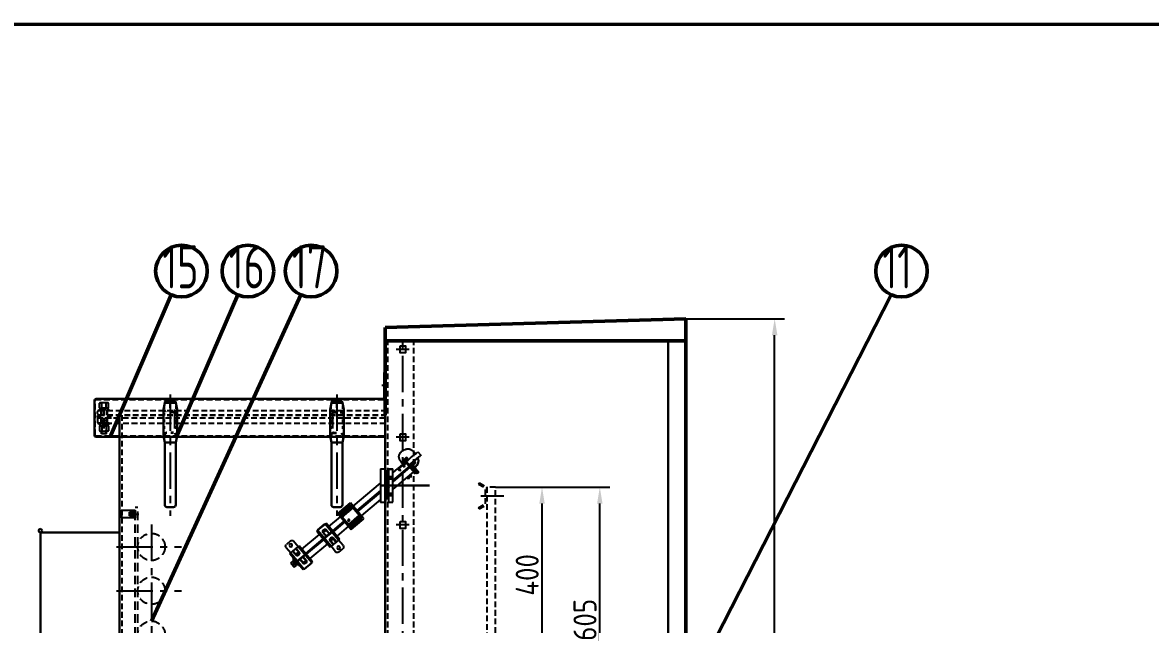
# Model space of a CAD drawing. Header units: millimetres. Extents: x 104637 to 116395, y -154925 to -148478.
# Drawn here: x 109788 to 112359, y -150063 to -148691 of the extents above; entities that cross this region are included whole.
import ezdxf

# ---------------------------------------------------------------- set-up
doc = ezdxf.new("R2010")
doc.units = ezdxf.units.MM
doc.header["$LTSCALE"] = 13
for name, pattern in [('ACAD_ISO03W100', [1.18, 0.47, -0.71]), ('CENTER', [50.8, 31.75, -6.35, 6.35, -6.35]), ('CENTERX2', [101.6, 63.5, -12.7, 12.7, -12.7]), ('DASHED', [0.75, 0.5, -0.25])]:
    doc.linetypes.add(name, pattern=pattern)
doc.layers.get('0').update_dxf_attribs({"color": 1, "linetype": 'CENTER'})
for name, color, linetype in [('05', 4, 'Continuous'), ('1', 4, 'Continuous'), ('4虚线层', 6, 'DASHED'), ('粗实线', 4, 'Continuous')]:
    doc.layers.add(name, color=color, linetype=linetype)
doc.layers.add('标注、文本', color=3, linetype='Continuous', lineweight=25)
doc.styles.add('pdm', font='gbenor.shx', dxfattribs={"width": 0.8, "bigfont": 'gbhzfs.shx'})
doc.styles.get("Standard").update_dxf_attribs({"font": 'gbenor.shx', "bigfont": 'gbcbig.shx'})
doc.dimstyles.new('郁文书', dxfattribs={"dimscale": 15, "dimtxt": 3.5, "dimasz": 2.5, "dimexe": 1.5, "dimexo": 0, "dimgap": 0.5, "dimtad": 1, "dimtoh": 1, "dimtxsty": 'Standard', "dimcen": 2.5, "dimclrd": 3, "dimclre": 3, "dimclrt": 2, "dimadec": 0, "dimazin": 0, "dimtfac": 1, "dimtmove": 0, "dimatfit": 2, "dimfxl": 1, "dimarcsym": 0})

# ---------------------------------------------------------------- blocks, each defined once
blk = doc.blocks.new('A$C4cc2a5a2')
at = {"color": 7, "linetype": 'Continuous', "lineweight": 25}
for p, q in [((0, 352.9), (0, 365.2)), ((5, 370.2), (21.5, 370.2)), ((20.7, 364), (20.7, 363)), ((21.5, 364), (20.7, 364)), ((20.7, 363), (33.5, 363)), ((21.3, 373), (21.3, 371)), ((68.9, 373), (21.3, 373)), ((68.9, 371), (21.3, 371)), ((21.5, 370.2), (21.5, 364)), ((21.5, 370.2), (69.5, 370.2)), ((21.5, 364), (32.8, 364)), ((21.5, 363), (21.5, 355.1)), ((21.7, 364), (21.7, 363)), ((22.5, 373), (22.5, 371)), ((30.9, 371), (30.9, 370.2)), ((30.9, 364), (30.9, 363)), ((32.8, 360.5), (32.1, 360.5)), ((36.1, 375), (35.4, 374.3)), ((35.6, 361.6), (35.8, 361.6)), ((35.8, 361.5), (35.6, 361.5)), ((54.1, 375), (36.1, 375)), ((38.9, 377.4), (38.9, 385.3)), ((38.9, 385.3), (51.4, 385.3)), ((38.9, 377.4), (38.9, 375)), ((51.4, 377.4), (38.9, 377.4)), ((42.3, 371), (42.3, 373)), ((43.7, 371), (43.7, 370.2)), ((44.4, 347.9), (44.4, 370.2)), ((45.9, 347.9), (45.9, 370.2)), ((57.5, 364), (45.9, 364)), ((57.5, 363), (45.9, 363)), ((46.5, 370.2), (46.5, 371)), ((46.5, 363), (46.5, 364)), ((48, 373), (48, 371)), ((51.3, 375), (51.3, 377.4)), ((51.4, 385.3), (51.4, 377.4)), ((52.8, 374.2), (52.7, 374.3)), ((54.9, 374.3), (54.1, 375)), ((58.2, 360.5), (57.5, 360.5)), ((59.4, 370.2), (59.4, 371)), ((59.4, 361.9), (59.4, 362.3)), ((67.8, 371), (67.8, 373)), ((68.9, 371), (68.9, 373)), ((69.2, 370.2), (69.2, 347.9)), ((69.5, 347.9), (69.5, 370.2)), ((21.5, 347.9), (5, 347.9)), ((33.5, 355.1), (20.7, 355.1)), ((20.7, 355.1), (20.7, 354.1)), ((20.7, 354.1), (21.5, 354.1)), ((21.3, 347), (21.3, 345)), ((68.9, 347), (21.3, 347)), ((68.9, 345), (21.3, 345)), ((21.5, 354.1), (21.5, 347.9)), ((32.8, 354.1), (21.5, 354.1)), ((69.5, 347.9), (21.5, 347.9)), ((21.7, 355.1), (21.7, 354.1)), ((22.5, 347), (22.5, 345)), ((30.9, 355.1), (30.9, 354.1)), ((30.9, 347.9), (30.9, 347)), ((30.9, 345), (30.9, 293)), ((32.1, 357.5), (32.8, 357.5)), ((35.6, 356.5), (35.8, 356.5)), ((35.8, 356.4), (35.6, 356.4)), ((42.3, 347), (42.3, 345)), ((43.7, 347.9), (43.7, 347)), ((43.7, 293), (43.7, 345)), ((45.9, 355.1), (57.5, 355.1)), ((45.9, 354.1), (57.5, 354.1)), ((46.5, 354.1), (46.5, 355.1)), ((46.5, 347), (46.5, 347.9)), ((46.5, 293), (46.5, 345)), ((48, 345), (48, 347)), ((57.5, 357.5), (58.2, 357.5)), ((59.4, 355.7), (59.4, 356.1)), ((59.4, 347), (59.4, 347.9)), ((59.4, 293), (59.4, 345)), ((67.8, 347), (67.8, 345)), ((68.9, 345), (68.9, 347)), ((20.8, 290.2), (20.8, 267.9)), ((68.8, 290.2), (20.8, 290.2)), ((21.1, 267.9), (21.1, 290.2)), ((21.3, 293), (21.3, 291)), ((21.3, 293), (68.9, 293)), ((68.9, 291), (21.3, 291)), ((22.5, 293), (22.5, 291)), ((30.9, 291), (30.9, 290.2)), ((44.4, 284), (32.8, 284)), ((32.8, 283), (44.4, 283)), ((42.3, 293), (42.3, 291)), ((43.7, 291), (43.7, 290.2)), ((43.7, 284), (43.7, 283)), ((44.4, 290.2), (44.4, 267.9)), ((45.9, 290.2), (45.9, 267.9)), ((46.5, 290.2), (46.5, 291)), ((48, 293), (48, 291)), ((69.6, 283), (56.8, 283)), ((57.5, 284), (68.8, 284)), ((59.4, 290.2), (59.4, 291)), ((59.4, 283), (59.4, 284)), ((67.8, 293), (67.8, 291)), ((68.6, 283), (68.6, 284)), ((68.8, 284), (68.8, 290.2)), ((85.3, 290.2), (68.8, 290.2)), ((69.6, 284), (68.8, 284)), ((68.8, 275.1), (68.8, 283)), ((68.9, 291), (68.9, 293)), ((69.6, 283), (69.6, 284)), ((90.3, 285.2), (90.3, 272.9)), ((68.8, 267.9), (20.8, 267.9)), ((21.3, 267), (21.3, 265)), ((21.3, 267), (68.9, 267)), ((68.9, 265), (21.3, 265)), ((22.5, 267), (22.5, 265)), ((30.9, 282.3), (30.9, 281.9)), ((30.9, 276.1), (30.9, 275.7)), ((30.9, 267.9), (30.9, 267)), ((30.9, 265), (30.9, 230.2)), ((32.8, 280.5), (32.1, 280.5)), ((32.1, 277.5), (32.8, 277.5)), ((44.4, 275.1), (32.8, 275.1)), ((32.8, 274.1), (44.4, 274.1)), ((42.3, 267), (42.3, 265)), ((43.7, 275.1), (43.7, 274.1)), ((43.7, 267.9), (43.7, 267)), ((43.7, 230.2), (43.7, 265)), ((46.5, 267), (46.5, 267.9)), ((46.5, 230.2), (46.5, 265)), ((48, 267), (48, 265)), ((54.5, 281.6), (54.7, 281.6)), ((54.7, 281.5), (54.5, 281.5)), ((54.5, 276.5), (54.7, 276.5)), ((54.7, 276.4), (54.5, 276.4)), ((56.8, 275.1), (69.6, 275.1)), ((58.2, 280.5), (57.5, 280.5)), ((57.5, 277.5), (58.2, 277.5)), ((68.8, 274.1), (57.5, 274.1)), ((59.4, 274.1), (59.4, 275.1)), ((59.4, 267), (59.4, 267.9)), ((59.4, 230.2), (59.4, 265)), ((67.8, 267), (67.8, 265)), ((68.6, 274.1), (68.6, 275.1)), ((68.8, 267.9), (68.8, 274.1)), ((68.8, 274.1), (69.6, 274.1)), ((85.3, 267.9), (68.8, 267.9)), ((68.9, 265), (68.9, 267)), ((69.6, 274.1), (69.6, 275.1)), ((21.5, 230.2), (21.5, 192.8)), ((21.5, 230.2), (68.7, 230.2)), ((23.9, 227.7), (21.5, 227.7)), ((23.9, 195.3), (23.9, 227.7)), ((26.1, 227.7), (26.1, 195.3)), ((64.1, 227.7), (26.1, 227.7)), ((27.5, 195.3), (27.5, 227.7)), ((31, 195.3), (31, 227.7)), ((34.1, 227.7), (34.1, 195.3)), ((56.1, 195.3), (56.1, 227.7)), ((59.2, 195.3), (59.2, 227.7)), ((62.7, 195.3), (62.7, 227.7)), ((64.1, 195.3), (64.1, 227.7)), ((68.7, 227.7), (66.3, 227.7)), ((66.3, 227.7), (66.3, 195.3)), ((68.7, 230.2), (68.7, 192.8)), ((21.5, 195.3), (23.9, 195.3)), ((68.7, 192.8), (21.5, 192.8)), ((26.1, 195.3), (64.1, 195.3)), ((30.9, 192.8), (30.9, 111.5)), ((43.7, 122.3), (43.7, 192.8)), ((46.5, 124.6), (46.5, 192.8)), ((59.4, 135.4), (59.4, 192.8)), ((66.3, 195.3), (68.7, 195.3)), ((5.7, 90.3), (64.6, 139.8)), ((12.7, 81.9), (71.7, 131.4)), ((63.2, 123.3), (69.5, 128.6)), ((71.7, 131.4), (64.6, 139.8)), ((15.9, 83.6), (63.2, 123.3)), ((60.6, 111.2), (35.6, 90.2)), ((39.1, 103), (39.4, 102.6)), ((66.4, 104.3), (41.4, 83.3)), ((46.8, 108.6), (46.6, 108.8)), ((48.6, 106.3), (48.4, 106.6)), ((50.5, 104.1), (50.3, 104.4)), ((62.6, 112.8), (60.6, 111.2)), ((60.6, 111.2), (66.4, 104.3)), ((64.6, 114.5), (62.6, 112.8)), ((62.6, 112.8), (68.4, 105.9)), ((76.7, 124.6), (64.6, 114.5)), ((64.6, 114.5), (70.4, 107.6)), ((65.7, 125.3), (65.7, 125.3)), ((65.8, 123.7), (65.7, 125.3)), ((67.4, 123.3), (65.8, 123.7)), ((68.4, 105.9), (66.4, 104.3)), ((67.6, 123.1), (67.4, 123.3)), ((67.6, 121.4), (67.6, 123.1)), ((69.2, 121.1), (67.6, 121.5)), ((70.4, 107.6), (68.4, 105.9)), ((69.4, 120.9), (69.2, 121.1)), ((70.1, 119.1), (69.5, 119.2)), ((82.4, 117.7), (70.4, 107.6)), ((76.7, 124.6), (82.4, 117.7)), ((5.7, 90.3), (12.7, 81.9)), ((31.6, 86.8), (18.6, 75.9)), ((20.4, 87.5), (20.5, 85.9)), ((20.5, 85.9), (20.7, 85.6)), ((20.7, 85.6), (22.3, 85.3)), ((22.3, 85.3), (22.3, 83.7)), ((22.3, 83.6), (22.5, 83.4)), ((22.6, 83.4), (24.1, 83)), ((24.1, 83.1), (24.2, 81.4)), ((24.2, 81.4), (24.4, 81.2)), ((41.4, 83.3), (24.4, 69)), ((24.4, 81.2), (24.8, 81.1)), ((33.4, 88.3), (31.6, 86.8)), ((31.6, 86.8), (37.4, 79.9)), ((35.6, 90.2), (33.4, 88.3)), ((33.4, 88.3), (39.2, 81.4)), ((35.6, 90.2), (41.4, 83.3)), ((39.4, 102.6), (39.6, 102.4)), ((41.3, 100.4), (41.5, 100.1)), ((43.1, 98.2), (43.4, 97.9)), ((43.7, 36.6), (43.7, 85.2)), ((46.5, 36.6), (46.5, 87.6)), ((59.4, 36.6), (59.4, 98.4)), ((18.6, 75.9), (18.5, 75.8)), ((18.5, 75.8), (24.3, 68.9)), ((18.6, 75.9), (24.4, 69)), ((24.4, 69), (24.3, 68.9)), ((30.8, 44.2), (30.8, 59.6)), ((30.8, 59.6), (37.8, 59.6)), ((30.9, 74.5), (30.9, 59.6)), ((32.8, 56.9), (32.8, 46.9)), ((37.8, 56.9), (32.8, 56.9)), ((37.8, 56.9), (37.8, 59.6)), ((65.4, 56.6), (59.4, 56.6)), ((61.3, 52.6), (59.4, 52.6)), ((22.8, 44.3), (30.8, 44.3)), ((34.5, 40.3), (23.6, 37)), ((23.6, 37), (23.6, 27.5)), ((23.6, 33.3), (31.1, 33.3)), ((31, 30.5), (23.6, 30.5)), ((23.6, 27.5), (31, 27.5)), ((23.9, 37), (30.9, 39.1)), ((23.9, 33.3), (23.9, 37)), ((23.9, 27.5), (23.9, 28.6)), ((24.6, 36.6), (24.6, 33.3)), ((24.6, 36.6), (65.6, 36.6)), ((31.1, 34), (24.7, 34)), ((24.7, 34), (24.7, 33.3)), ((30.8, 44.2), (37.8, 44.2)), ((30.9, 39.2), (30.9, 36.6)), ((30.9, 33.3), (30.9, 34)), ((41.3, 34.6), (31.1, 34.6)), ((32.8, 46.9), (37.8, 46.9)), ((34.5, 44.2), (34.5, 40.3)), ((34.5, 40.3), (34.5, 44.2)), ((34.5, 40.3), (34.5, 40.3)), ((37.8, 44.2), (37.8, 46.9)), ((44.4, 34), (41.4, 34)), ((41.4, 33.3), (67.8, 33.3)), ((67.8, 30.5), (41.5, 30.5)), ((41.5, 27.5), (54.2, 27.5)), ((41.6, 8.7), (41.6, 27.5)), ((43.7, 34), (43.7, 33.3)), ((44.4, 33.3), (44.4, 34)), ((45.9, 33.3), (45.9, 34)), ((65.6, 34), (45.9, 34)), ((46.5, 34), (46.5, 33.3)), ((52.4, 27.5), (52.4, 28.5)), ((54.2, 27.5), (54.3, 27.5)), ((59.4, 50.6), (61.3, 50.6)), ((63.1, 46.6), (59.4, 46.6)), ((59.4, 34), (59.4, 33.3)), ((65.4, 46.6), (63.1, 46.6)), ((65.6, 33.3), (65.6, 36.6)), ((65.6, 33.3), (65.6, 34)), ((67.8, 30.5), (67.8, 33.3)), ((26.2, 7.1), (31, 7.1)), ((31.1, 0), (41.3, 0)), ((41.5, 8.7), (41.6, 8.7)), ((45.1, 23.5), (45, 23.5)), ((45, 19.5), (45.1, 19.5)), ((52.4, 18.5), (52, 18.5)), ((52.4, 18.5), (52.4, 19.4))]:
    blk.add_line(p, q, dxfattribs=at)
at = {"color": 7, "linetype": 'Continuous', "lineweight": 25, "flags": 128}
for points in [[(32.3, 360.5), (31.9, 360.5), (31.5, 360.2), (31.2, 359.8), (31, 359.3), (31, 358.7), (31.2, 358.2), (31.5, 357.7), (31.9, 357.5), (32.3, 357.5), (32.7, 357.8), (33, 358.2), (33.1, 358.7), (33.1, 359.3), (32.9, 359.8), (32.6, 360.3), (32.3, 360.5)], [(32.8, 364), (33.7, 363.8), (34.5, 363.3), (35.2, 362.5), (35.8, 361.5), (36.2, 360.3), (36.3, 359), (36.2, 357.7), (35.8, 356.5), (35.2, 355.5), (34.5, 354.7), (33.7, 354.2), (32.8, 354.1)], [(32.8, 355.1), (33.6, 355.2), (34.3, 355.7), (34.9, 356.4), (35.3, 357.4), (35.5, 358.4), (35.5, 359.6), (35.3, 360.6), (34.9, 361.6), (34.3, 362.3), (33.6, 362.8), (32.8, 363)], [(32.8, 360.5), (33.2, 360.4), (33.5, 360.1), (33.8, 359.6), (33.8, 359), (33.8, 358.4), (33.5, 357.9), (33.2, 357.6), (32.8, 357.5)], [(33.5, 355.1), (34.3, 355.2), (35, 355.7), (35.6, 356.4), (36, 357.4), (36.2, 358.4), (36.2, 359.6), (36, 360.6), (35.6, 361.6), (35, 362.3), (34.3, 362.8), (33.5, 363)], [(57.5, 360.5), (57.1, 360.4), (56.8, 360.1), (56.5, 359.6), (56.5, 359), (56.5, 358.4), (56.8, 357.9), (57.1, 357.6), (57.5, 357.5)], [(56.8, 354.1), (57.7, 354.2), (58.6, 354.7), (59.3, 355.5), (59.8, 356.5), (60.2, 357.7), (60.3, 359), (60.2, 360.3), (59.8, 361.5), (59.3, 362.5), (58.6, 363.3), (57.7, 363.8), (56.8, 364)], [(59.3, 359), (59.2, 359.6), (59, 360.1), (58.6, 360.4), (58.2, 360.5), (57.8, 360.4), (57.5, 360.1), (57.3, 359.6), (57.2, 359), (57.3, 358.4), (57.5, 357.9), (57.8, 357.6), (58.2, 357.5), (58.6, 357.6), (59, 357.9), (59.2, 358.4), (59.3, 359)], [(57.5, 354.1), (58.4, 354.2), (59.3, 354.7), (60, 355.5), (60.6, 356.5), (60.9, 357.7), (61, 359), (60.9, 360.3), (60.6, 361.5), (60, 362.5), (59.3, 363.3), (58.4, 363.8), (57.5, 364)], [(57.5, 355.1), (58.3, 355.2), (59, 355.7), (59.6, 356.4), (60.1, 357.4), (60.3, 358.4), (60.3, 359.6), (60.1, 360.6), (59.6, 361.6), (59, 362.3), (58.3, 362.8), (57.5, 363)], [(32.8, 284), (31.9, 283.8), (31, 283.3), (30.3, 282.5), (29.7, 281.5), (29.4, 280.3), (29.3, 279), (29.4, 277.7), (29.7, 276.5), (30.3, 275.5), (31, 274.7), (31.9, 274.2), (32.8, 274.1)], [(33.5, 284), (32.6, 283.8), (31.7, 283.3), (31, 282.5), (30.5, 281.5), (30.1, 280.3), (30, 279), (30.1, 277.7), (30.5, 276.5), (31, 275.5), (31.7, 274.7), (32.6, 274.2), (33.5, 274.1)], [(32.8, 275.1), (32, 275.2), (31.3, 275.7), (30.7, 276.4), (30.2, 277.4), (30, 278.4), (30, 279.6), (30.2, 280.6), (30.7, 281.6), (31.3, 282.3), (32, 282.8), (32.8, 283)], [(57.5, 274.1), (56.6, 274.2), (55.8, 274.7), (55, 275.5), (54.5, 276.5), (54.1, 277.7), (54, 279), (54.1, 280.3), (54.5, 281.5), (55, 282.5), (55.8, 283.3), (56.6, 283.8), (57.5, 284)], [(56.8, 283), (56, 282.8), (55.3, 282.3), (54.7, 281.6), (54.3, 280.6), (54.1, 279.6), (54.1, 278.4), (54.3, 277.4), (54.7, 276.4), (55.3, 275.7), (56, 275.2), (56.8, 275.1)], [(57.5, 283), (56.7, 282.8), (56, 282.3), (55.4, 281.6), (55, 280.6), (54.8, 279.6), (54.8, 278.4), (55, 277.4), (55.4, 276.4), (56, 275.7), (56.7, 275.2), (57.5, 275.1)], [(33.1, 278.5), (33.1, 279.1), (33, 279.7), (32.8, 280.1), (32.4, 280.4), (32, 280.5), (31.6, 280.3), (31.3, 280), (31.1, 279.5), (31, 278.9), (31.1, 278.3), (31.4, 277.9), (31.7, 277.6), (32.1, 277.5), (32.5, 277.7), (32.9, 278), (33.1, 278.5)], [(32.8, 277.5), (33.2, 277.6), (33.5, 277.9), (33.8, 278.4), (33.8, 279), (33.8, 279.6), (33.5, 280.1), (33.2, 280.4), (32.8, 280.5)], [(57.5, 277.5), (57.1, 277.6), (56.8, 277.9), (56.5, 278.4), (56.5, 279), (56.5, 279.6), (56.8, 280.1), (57.1, 280.4), (57.5, 280.5)], [(59.1, 278.2), (59.3, 278.7), (59.3, 279.3), (59.1, 279.8), (58.8, 280.3), (58.4, 280.5), (58, 280.5), (57.6, 280.2), (57.3, 279.8), (57.2, 279.3), (57.2, 278.7), (57.4, 278.2), (57.7, 277.7), (58, 277.5), (58.4, 277.5), (58.8, 277.8), (59.1, 278.2)], [(41.5, 27.5), (41.5, 29.3), (41.4, 30.9), (41.4, 32.3), (41.4, 33.3), (41.4, 34.1), (41.4, 34.5), (41.3, 34.6), (41.3, 34.4), (41.3, 33.8), (41.3, 32.9), (41.2, 31.7), (41.2, 30.2), (41.2, 28.5), (41.2, 26.6), (41.2, 24.5), (41.2, 22.3), (41.2, 19.9), (41.2, 17.5), (41.2, 15.1), (41.2, 12.8), (41.2, 10.5), (41.2, 8.4), (41.2, 6.4), (41.2, 4.7), (41.2, 3.1), (41.3, 1.9), (41.3, 1), (41.3, 0.3), (41.3, 0), (41.3, 0.1), (41.4, 0.4), (41.4, 1.1), (41.4, 2.1), (41.4, 3.4), (41.5, 4.9), (41.5, 6.7), (41.5, 8.7)], [(41.4, 17.3), (41.4, 15.5), (41.4, 13.8), (41.4, 12.2), (41.4, 10.7), (41.4, 9.5), (41.4, 8.5), (41.4, 7.8), (41.3, 7.4), (41.3, 7.3), (41.3, 7.6), (41.3, 8.1), (41.3, 9), (41.3, 10.1), (41.2, 11.4), (41.2, 13), (41.2, 14.6), (41.2, 16.4), (41.2, 18.2), (41.2, 20), (41.2, 21.6), (41.2, 23.2), (41.3, 24.5), (41.3, 25.6), (41.3, 26.5), (41.3, 27), (41.3, 27.3), (41.3, 27.2), (41.4, 26.8), (41.4, 26.1), (41.4, 25.1), (41.4, 23.9), (41.4, 22.4), (41.4, 20.8), (41.4, 19.1), (41.4, 17.3)]]:
    blk.add_lwpolyline(points, dxfattribs=at)
at = {"color": 7, "linetype": 'Continuous', "lineweight": 25}
for centre, radius in [((8, 359), 3.45), ((82.3, 279), 3.45), ((45, 21.5), 2)]:
    blk.add_circle(centre, radius, dxfattribs=at)
for centre, radius, start, end in [((5, 365.2), 5, 90, 180), ((5, 352.9), 5, 180, 270), ((85.3, 285.2), 5, 0, 90), ((85.3, 272.9), 5, 270, 0), ((45.1, 214), 13, 147.7958, 212.2042), ((45.1, 214), 13, 327.7958, 32.2042), ((68.7, 51.6), 7.48, 138.05, 172.3168), ((68.7, 51.6), 5.98, 123.2619, 236.7381), ((669.2, 17.3), 638.3, 178.4469, 181.5531), ((33.7, 27.5), 20.4, 292.5438, 0.0009), ((33.8, 27.5), 20.4, 335.5729, 0.0001), ((68.7, 51.6), 7.48, 187.6832, 221.95), ((33.8, 27.5), 20.4, 292.0767, 333.8227), ((45.1, 21.5), 2.1, 91.2508, 268.7492)]:
    blk.add_arc(centre, radius, start, end, dxfattribs=at)
for centre, major_axis, ratio, start_param, end_param in [((40.6, 42.1), (-23, -7), 0.002931, 0.738599, 0.75974), ((47.8, 44.3), (-19, -5.8), 0.002931, 5.489628, 6.751921), ((33.6, 27.5), (0, -20.4), 0.999832, 0.402975, 1.570796), ((33.9, 27.5), (-20.4, 0), 0.999944, 2.704427, 3.141593), ((33.9, 27.5), (-20.4, 0), 0.999944, 1.951256, 2.684683)]:
    blk.add_ellipse(centre, major_axis=major_axis, ratio=ratio, start_param=start_param, end_param=end_param, dxfattribs=at)
blk.add_ellipse((45, 21.5), major_axis=(0, -2.1), ratio=0.999832, dxfattribs=at)
for points, knots in [([(36.8, 375), (36.4, 374.9), (35.7, 374.6), (34.9, 373.7), (34.5, 373.1), (34.4, 373)], [0, 0, 0, 0, 0.492386, 0.888509, 1, 1, 1, 1]), ([(39.2, 373), (39.1, 373.1), (38.7, 373.8), (38, 374.7), (37.2, 374.9), (36.8, 375)], [0, 0, 0, 0, 0.127146, 0.554808, 1, 1, 1, 1]), ([(45.1, 383.6), (44.9, 383.6), (44.5, 383.5), (44, 383.2), (43.5, 382.7), (43.3, 382.2), (43.2, 381.5), (43.4, 380.9), (43.7, 380.4), (44.3, 380), (44.8, 379.8), (45.3, 379.8), (45.8, 379.9), (46.3, 380.2), (46.8, 380.7), (47, 381.2), (47.1, 381.9), (46.9, 382.5), (46.5, 383), (46, 383.4), (45.5, 383.6), (45.2, 383.6), (45.1, 383.6)], [0, 0, 0, 0, 0.052669, 0.105305, 0.158826, 0.213042, 0.266263, 0.318339, 0.370907, 0.424819, 0.47887, 0.5, 0.552669, 0.605305, 0.658826, 0.713042, 0.766263, 0.818339, 0.870907, 0.924819, 0.97887, 1, 1, 1, 1]), ([(54.9, 374.2), (55.1, 374), (55.5, 373.6), (55.8, 373.1), (55.9, 373)], [0, 0, 0, 0, 0.742476, 1, 1, 1, 1]), ([(49.4, 219), (49.6, 219), (50, 219.1), (50.5, 219.4), (50.9, 219.9), (51.1, 220.5), (51.2, 221.2), (51, 221.9), (50.7, 222.4), (50.2, 222.8), (49.7, 223), (49.2, 223), (48.7, 222.9), (48.2, 222.6), (47.7, 222.1), (47.5, 221.5), (47.4, 220.8), (47.6, 220.1), (48, 219.6), (48.5, 219.2), (49, 219), (49.3, 219), (49.4, 219)], [0, 0, 0, 0, 0.053086, 0.106152, 0.159753, 0.213743, 0.26714, 0.319883, 0.372932, 0.426763, 0.480647, 0.5, 0.553086, 0.606152, 0.659753, 0.713743, 0.76714, 0.819883, 0.872932, 0.926763, 0.980647, 1, 1, 1, 1]), ([(48.2, 222.5), (48.3, 222.4), (48.5, 222.1), (48.7, 221.5), (48.8, 220.8), (48.7, 220.2), (48.5, 219.7), (48.2, 219.6), (48.2, 219.5)], [0, 0, 0, 0, 0.162671, 0.359608, 0.547485, 0.722385, 0.900968, 1, 1, 1, 1]), ([(69.5, 128.6), (69.6, 128.6), (69.7, 128.8), (69.8, 129.1), (69.7, 129.4), (69.6, 129.6), (69.6, 129.7)], [0, 0, 0, 0, 0.2387704, 0.5, 0.7612296, 1, 1, 1, 1]), ([(46.6, 108.8), (46.5, 108.9), (46.4, 109), (46.3, 109.1), (46.3, 109.1)], [0, 0, 0, 0, 0.912573, 1, 1, 1, 1]), ([(46.6, 108.8), (47.4, 109.5), (49.5, 111.3), (52.6, 114.1), (56, 117), (58.8, 119.5), (60.6, 121.1), (61.3, 121.6), (61.3, 121.7)], [0, 0, 0, 0, 0.1425479, 0.3546515, 0.572906, 0.7850106, 0.9971131, 1, 1, 1, 1]), ([(65.7, 125.3), (65.7, 125.3), (65.6, 125.2), (65, 124.6), (63.7, 123.3), (61.7, 121.6), (59.3, 119.5), (56.3, 116.9), (53.2, 114.2), (50, 111.4), (47.8, 109.5), (46.8, 108.6)], [0, 0, 0, 0, 0.071606, 0.1903, 0.312437, 0.431131, 0.553268, 0.671962, 0.794098, 0.895975, 1, 1, 1, 1]), ([(65.7, 123.7), (65.7, 123.6), (65.6, 123.4), (64.6, 122.5), (62.9, 121), (60.6, 119), (57.9, 116.5), (54.7, 113.7), (51.2, 110.7), (48.7, 108.5), (47.5, 107.5)], [0, 0, 0, 0, 0.118686, 0.247222, 0.375253, 0.501599, 0.62655, 0.752078, 0.876263, 1, 1, 1, 1]), ([(48.4, 106.6), (49.3, 107.3), (51.3, 109.1), (54.5, 111.9), (57.8, 114.7), (60.8, 117.3), (63.3, 119.5), (65.2, 121.3), (66.5, 122.5), (67.2, 123.1), (67.4, 123.4), (67.4, 123.3), (67.3, 123.3)], [0, 0, 0, 0, 0.078488, 0.195275, 0.315448, 0.432235, 0.552408, 0.669195, 0.789369, 0.889611, 0.991967, 1, 1, 1, 1]), ([(67.6, 123.1), (67.5, 123), (67.5, 122.9), (66.9, 122.3), (65.5, 121.1), (63.6, 119.4), (61.2, 117.2), (58.2, 114.7), (55.1, 111.9), (51.9, 109.1), (49.7, 107.3), (48.6, 106.3)], [0, 0, 0, 0, 0.071606, 0.1903, 0.312437, 0.431131, 0.553268, 0.671962, 0.794098, 0.895975, 1, 1, 1, 1]), ([(67.6, 121.4), (67.6, 121.4), (67.5, 121.2), (66.4, 120.2), (64.8, 118.7), (62.5, 116.7), (59.7, 114.3), (56.6, 111.5), (53.1, 108.5), (50.6, 106.3), (49.3, 105.2)], [0, 0, 0, 0, 0.118686, 0.247222, 0.375253, 0.501599, 0.62655, 0.752078, 0.876263, 1, 1, 1, 1]), ([(50.3, 104.4), (51.1, 105.1), (53.2, 106.9), (56.4, 109.6), (59.7, 112.5), (62.7, 115.1), (65.1, 117.3), (67.1, 119), (68.5, 120.3), (69.1, 120.9), (69.3, 121.1), (69.2, 121.1), (69.2, 121.1)], [0, 0, 0, 0, 0.079277, 0.196064, 0.316239, 0.433027, 0.549814, 0.669988, 0.786776, 0.906951, 0.991967, 1, 1, 1, 1]), ([(69.4, 120.9), (69.5, 120.8), (69.4, 120.7), (68.9, 120.3), (68.6, 120), (67.7, 119.1), (67.1, 118.6), (66.1, 117.7), (65.8, 117.4), (65, 116.7), (64.6, 116.4), (63.3, 115.2), (62.4, 114.4), (60.3, 112.6), (59.2, 111.6), (56.8, 109.6), (55.6, 108.5), (54.1, 107.2), (53.7, 106.9), (53.1, 106.4), (52.8, 106.1), (51.8, 105.3), (51.2, 104.7), (50.5, 104.1)], [0, 0, 0, 0, 0.125, 0.125, 0.25, 0.25, 0.375, 0.375, 0.4375, 0.4375, 0.5, 0.5, 0.625, 0.625, 0.75, 0.75, 0.875, 0.875, 0.90625, 0.90625, 0.9375, 0.9375, 1, 1, 1, 1]), ([(51.1, 103.2), (51.1, 103.2), (51, 103.4), (50.8, 103.7), (50.6, 103.9), (50.5, 104.1)], [0, 0, 0, 0, 0.125541, 0.428336, 1, 1, 1, 1]), ([(69.5, 119.2), (69.4, 119.1), (69.3, 119), (68.3, 118), (66.7, 116.5), (64.4, 114.5), (62.1, 112.4), (60.4, 111), (59.8, 110.4)], [0, 0, 0, 0, 0.170148, 0.354431, 0.53799, 0.719133, 0.898276, 1, 1, 1, 1]), ([(63.2, 124.2), (63.3, 124.2), (63.4, 124), (63.4, 123.7), (63.4, 123.5), (63.3, 123.3), (63.2, 123.3), (63.2, 123.3)], [0, 0, 0, 0, 0.208882, 0.432727, 0.689125, 0.923479, 1, 1, 1, 1]), ([(69.5, 119.2), (69.5, 119.5), (69.5, 120), (69.5, 120.6), (69.4, 120.8)], [0, 0, 0, 0, 0.5, 1, 1, 1, 1]), ([(14.8, 83.7), (14.9, 83.6), (15, 83.5), (15.3, 83.4), (15.6, 83.4), (15.8, 83.5), (15.9, 83.6)], [0, 0, 0, 0, 0.23877, 0.5, 0.76123, 1, 1, 1, 1]), ([(20.5, 85.9), (20.5, 85.9), (20.4, 85.9), (20.9, 86.3), (21.9, 87.3), (23.7, 88.9), (25.9, 90.9), (28.7, 93.3), (31.9, 96.1), (35.5, 99.2), (38.1, 101.5), (39.4, 102.6)], [0, 0, 0, 0, 0.026822, 0.145533, 0.267688, 0.3864, 0.508555, 0.627267, 0.749421, 0.872771, 1, 1, 1, 1]), ([(39.6, 102.4), (38.8, 101.7), (36.7, 99.9), (33.5, 97.1), (30.2, 94.2), (27.3, 91.6), (24.8, 89.5), (22.8, 87.7), (21.5, 86.5), (20.7, 85.8), (20.7, 85.7), (20.7, 85.7)], [0, 0, 0, 0, 0.079127, 0.196864, 0.318014, 0.435752, 0.556903, 0.67464, 0.795792, 0.913529, 1, 1, 1, 1]), ([(22.3, 85.3), (22.3, 85.4), (22.4, 85.5), (23.5, 86.5), (25.1, 88), (27.4, 90), (30.2, 92.4), (33.4, 95.2), (36.9, 98.3), (39.3, 100.4), (40.6, 101.5)], [0, 0, 0, 0, 0.1186859, 0.2472221, 0.3752534, 0.5015991, 0.6265501, 0.7520775, 0.8762629, 1, 1, 1, 1]), ([(22.4, 83.7), (22.4, 83.7), (22.3, 83.6), (22.7, 84.1), (23.8, 85.1), (25.5, 86.7), (27.8, 88.6), (30.6, 91.1), (33.8, 93.9), (37.4, 97), (40, 99.2), (41.3, 100.4)], [0, 0, 0, 0, 0.026822, 0.145533, 0.267688, 0.3864, 0.508555, 0.627267, 0.749421, 0.872771, 1, 1, 1, 1]), ([(41.5, 100.1), (40.6, 99.4), (38.6, 97.6), (35.4, 94.9), (32.1, 92), (29.1, 89.4), (26.6, 87.2), (24.7, 85.5), (23.3, 84.2), (22.6, 83.5), (22.6, 83.5), (22.6, 83.5)], [0, 0, 0, 0, 0.079127, 0.196864, 0.318014, 0.435752, 0.556903, 0.67464, 0.795792, 0.913529, 1, 1, 1, 1]), ([(24.2, 83.1), (24.2, 83.1), (24.3, 83.3), (25.3, 84.3), (27, 85.8), (29.3, 87.8), (32, 90.2), (35.2, 93), (38.7, 96), (41.2, 98.2), (42.5, 99.3)], [0, 0, 0, 0, 0.118686, 0.247222, 0.375253, 0.501599, 0.62655, 0.752078, 0.876263, 1, 1, 1, 1]), ([(24.3, 81.5), (24.3, 81.5), (24.2, 81.4), (24.6, 81.9), (25.7, 82.9), (27.4, 84.4), (29.7, 86.4), (32.4, 88.8), (35.6, 91.6), (39.2, 94.8), (41.8, 97), (43.1, 98.2)], [0, 0, 0, 0, 0.026822, 0.145533, 0.267688, 0.3864, 0.508555, 0.627267, 0.749421, 0.872771, 1, 1, 1, 1]), ([(43.4, 97.9), (42.5, 97.2), (40.5, 95.4), (37.3, 92.6), (34, 89.8), (31, 87.2), (28.5, 85), (26.5, 83.2), (25.2, 82), (24.5, 81.3), (24.5, 81.2), (24.5, 81.2)], [0, 0, 0, 0, 0.079127, 0.196864, 0.318014, 0.435752, 0.556903, 0.67464, 0.795792, 0.913529, 1, 1, 1, 1]), ([(43.4, 97.9), (43.4, 97.8), (43.6, 97.7), (43.8, 97.5), (44, 97.3), (44.1, 97.3)], [0, 0, 0, 0, 0.346469, 0.692939, 1, 1, 1, 1]), ([(6.7, 28.2), (6.7, 29.5), (6.8, 31.8), (7.6, 35.2), (8.8, 38), (10.6, 40.4), (13, 42.2), (15.8, 43.4), (19.1, 44.2), (21.5, 44.3), (22.8, 44.3)], [0, 0, 0, 0, 0.145062, 0.273806, 0.390391, 0.500367, 0.610288, 0.726718, 0.855228, 1, 1, 1, 1]), ([(6.7, 28.2), (6.7, 26.6), (6.8, 23.5), (7.6, 19.5), (8.9, 16.4), (10.3, 13.9), (12.1, 11.8), (14.2, 10.1), (16.5, 8.9), (19.2, 7.9), (22.5, 7.2), (25, 7.1), (26.2, 7.1)], [0, 0, 0, 0, 0.142114, 0.283778, 0.367918, 0.451968, 0.536715, 0.621441, 0.697453, 0.773541, 0.886661, 1, 1, 1, 1]), ([(23.6, 28.8), (23.6, 28.7), (23.9, 28.5), (24.3, 28.5), (24.5, 28.5)], [0, 0, 0, 0, 0.218693, 1, 1, 1, 1]), ([(24.5, 28.5), (24.5, 28.5), (24.4, 28.5), (24.6, 28.5), (25.1, 28.5), (26, 28.5), (27.1, 28.5), (28.5, 28.5), (29.8, 28.5), (30.7, 28.5), (31, 28.5)], [0, 0, 0, 0, 0.130597, 0.264175, 0.399815, 0.536511, 0.673206, 0.808847, 0.942424, 1, 1, 1, 1]), ([(41.5, 28.5), (42.3, 28.5), (44.2, 28.5), (47.3, 28.5), (50.4, 28.5), (52.2, 28.5), (53.1, 28.5)], [0, 0, 0, 0, 0.20742, 0.504056, 0.767312, 1, 1, 1, 1]), ([(53.1, 28.5), (53.2, 28.5), (53.4, 28.6), (53.7, 29.1), (53.8, 29.8), (53.8, 30.3), (53.8, 30.5)], [0, 0, 0, 0, 0.270261, 0.562429, 0.789736, 1, 1, 1, 1]), ([(53.1, 28.5), (53.9, 28.5), (55.7, 28.5), (58.3, 28.5), (60.8, 28.5), (63.2, 28.5), (64.6, 28.5), (65.4, 28.5), (65.6, 28.5), (65.8, 28.5)], [0, 0, 0, 0, 0.1232288, 0.2626462, 0.4197408, 0.595378, 0.7893102, 0.8927867, 1, 1, 1, 1]), ([(65.8, 28.5), (66, 28.5), (66.6, 28.6), (67.3, 29.1), (67.8, 29.7), (67.8, 30.3), (67.8, 30.5)], [0, 0, 0, 0, 0.2393587, 0.495301, 0.7536234, 1, 1, 1, 1])]:
    blk.add_open_spline(points, degree=3, knots=knots, dxfattribs=at)
for points in [[(47.5, 107.5), (47.3, 107.9), (47, 108.2), (46.8, 108.6)], [(48.4, 106.6), (48.1, 106.9), (47.8, 107.2), (47.5, 107.5)], [(49.3, 105.2), (49.1, 105.6), (48.9, 106), (48.6, 106.3)], [(50.3, 104.4), (50, 104.7), (49.7, 105), (49.3, 105.2)], [(39.6, 102.4), (39.9, 102.1), (40.2, 101.8), (40.6, 101.5)], [(40.6, 101.5), (40.8, 101.1), (41, 100.7), (41.3, 100.4)], [(41.5, 100.1), (41.8, 99.8), (42.1, 99.5), (42.5, 99.3)], [(42.5, 99.3), (42.7, 98.9), (42.9, 98.5), (43.1, 98.2)]]:
    blk.add_open_spline(points, degree=3, dxfattribs=at)
blk = doc.blocks.new('*D59')
at = {"layer": '1', "color": 3, "lineweight": -2}
for p, q in [((111299.3, -149366.6), (111524.5, -149366.6)), ((111502, -151029.1), (111502, -149404.1)), ((111299.3, -151066.6), (111524.5, -151066.6))]:
    blk.add_line(p, q, dxfattribs=at)
at = {"layer": '1', "color": 3, "lineweight": 30}
for points in [[(111495.8, -149404.1), (111508.3, -149404.1), (111502, -149366.6)], [(111495.8, -151029.1), (111508.3, -151029.1), (111502, -151066.6)]]:
    blk.add_solid(points, dxfattribs=at)
at = {"layer": 'Defpoints', "color": 0, "lineweight": 30}
for p in [(111299.3, -149366.6), (111502, -149366.6), (111299.3, -151066.6)]:
    blk.add_point(p, dxfattribs=at)
at = {"layer": '1', "color": 2, "insert": (111468.3, -150216.6), "char_height": 52.5, "attachment_point": 5, "rotation": 90}
blk.add_mtext('1700', dxfattribs=at)
blk = doc.blocks.new('A$C3F113F42')
at = {"layer": '1', "color": 1, "linetype": 'CENTERX2', "lineweight": -3, "ltscale": 0.1}
for p, q in [((84.7, 340.8), (84.7, 30.3)), ((5.5, 290), (153.3, 290)), ((5.5, 190), (153.3, 190)), ((0, 90), (155.7, 90))]:
    blk.add_line(p, q, dxfattribs=at)
at = {"layer": '4虚线层', "ltscale": 3}
for p, q in [((37, 365), (62.1, 365)), ((53.7, 380), (47.7, 380)), ((47.7, 0), (47.7, 380)), ((53.7, 0), (53.7, 380)), ((37, 15), (62.1, 15)), ((47.7, 0), (53.7, 0))]:
    blk.add_line(p, q, dxfattribs=at)
at = {"layer": '4虚线层', "ltscale": 5}
for points in [[(17.7, 373.9), (47.7, 373.9), (47.7, 356.1), (17.7, 356.1)], [(17.7, 373.9), (47.7, 373.9), (47.7, 356.1), (17.7, 356.1)], [(17.7, 23.9), (47.7, 23.9), (47.7, 6.1), (17.7, 6.1)], [(17.7, 23.9), (47.7, 23.9), (47.7, 6.1), (17.7, 6.1)]]:
    blk.add_lwpolyline(points, close=True, dxfattribs=at)
at = {"layer": '4虚线层', "ltscale": 3}
for points in [[(34.8, 369.3), (47.7, 369.3), (47.7, 360.7), (34.8, 360.7)], [(34.8, 369.3), (47.7, 369.3), (47.7, 360.7), (34.8, 360.7)], [(34.8, 19.3), (47.7, 19.3), (47.7, 10.7), (34.8, 10.7)], [(34.8, 19.3), (47.7, 19.3), (47.7, 10.7), (34.8, 10.7)]]:
    blk.add_lwpolyline(points, close=True, dxfattribs=at)
for centre in [(84.7, 290), (84.7, 190), (84.7, 90)]:
    blk.add_circle(centre, 31, dxfattribs=at)
blk = doc.blocks.new('*D95')
at = {"layer": '1', "color": 3, "lineweight": -2}
for p, q in [((110866, -149750.5), (111126, -149750.5)), ((111103.5, -150318), (111103.5, -149788)), ((110866, -150355.5), (111126, -150355.5)), ((104731.8, -150790.4), (104731.8, -151074.4)), ((104636.8, -150962), (104636.8, -151074.4)), ((104674.3, -151051.9), (104694.3, -151051.9))]:
    blk.add_line(p, q, dxfattribs=at)
at = {"layer": '1', "color": 3, "lineweight": 30}
for points in [[(111097.2, -149788), (111109.7, -149788), (111103.5, -149750.5)], [(111097.2, -150318), (111109.7, -150318), (111103.5, -150355.5)], [(104674.3, -151045.7), (104674.3, -151058.2), (104636.8, -151051.9)], [(104694.3, -151045.7), (104694.3, -151058.2), (104731.8, -151051.9)]]:
    blk.add_solid(points, dxfattribs=at)
at = {"layer": 'Defpoints', "color": 0, "lineweight": 30}
for p in [(110866, -149750.5), (111103.5, -149750.5), (110866, -150355.5), (104731.8, -150790.4), (104636.8, -150962), (104731.8, -151051.9)]:
    blk.add_point(p, dxfattribs=at)
at = {"layer": '1', "color": 2, "insert": (111069.7, -150053), "char_height": 52.5, "attachment_point": 5, "rotation": 90}
blk.add_mtext('605', dxfattribs=at)
at = {"layer": '1', "color": 2, "insert": (104684.3, -151018.2), "char_height": 52.5, "attachment_point": 5}
blk.add_mtext('95', dxfattribs=at)
blk = doc.blocks.new('*D94')
at = {"layer": '1', "color": 3, "lineweight": -2}
for p, q in [((110928.3, -149750.5), (110994.2, -149750.5)), ((110971.7, -150113), (110971.7, -149788)), ((110856, -150150.5), (110994.2, -150150.5))]:
    blk.add_line(p, q, dxfattribs=at)
at = {"layer": '1', "color": 3, "lineweight": 30}
for points in [[(110965.5, -149788), (110978, -149788), (110971.7, -149750.5)], [(110965.5, -150113), (110978, -150113), (110971.7, -150150.5)]]:
    blk.add_solid(points, dxfattribs=at)
at = {"layer": 'Defpoints', "color": 0, "lineweight": 30}
for p in [(110928.3, -149750.5), (110971.7, -149750.5), (110856, -150150.5)]:
    blk.add_point(p, dxfattribs=at)
at = {"layer": '1', "color": 2, "insert": (110938, -149950.5), "char_height": 52.5, "attachment_point": 5, "rotation": 90}
blk.add_mtext('400', dxfattribs=at)

msp = doc.modelspace()

# ---------------------------------------------------------------- linework, layer by layer
at = {"color": 7, "linetype": 'ByBlock', "lineweight": 30}
msp.add_line((110603.296, -149747.033), (110715.529, -149747.033), dxfattribs=at)
at = {"layer": '05'}
msp.add_line((110832.109, -149770.517), (110884.957, -149770.517), dxfattribs=at)
at = {"layer": '1', "color": 1, "linetype": 'CENTERX2', "lineweight": -3, "ltscale": 0.1}
for p, q in [((110654.296, -150986.614), (110654.296, -149416.614)), ((110669.089, -149436.614), (110639.343, -149436.614)), ((110621.239, -149519.109), (110606.799, -149519.109)), ((110124.296, -149539.479), (110124.296, -149815.943)), ((110504.296, -149539.479), (110504.296, -149815.943)), ((110134.296, -149573.175), (110134.296, -149616.443)), ((110494.296, -149573.175), (110494.296, -149616.443)), ((110669.089, -149636.614), (110639.343, -149636.614)), ((110669.089, -149836.614), (110639.343, -149836.614))]:
    msp.add_line(p, q, dxfattribs=at)
at = {"layer": '1'}
for p, q in [((110124.371, -149569.347), (110124.371, -149558.682)), ((110504.221, -149569.347), (110504.221, -149558.682))]:
    msp.add_line(p, q, dxfattribs=at)
at = {"layer": '1', "const_width": 7.598}
msp.add_lwpolyline([(106148.809, -154686.312), (114484.451, -154686.312), (114484.451, -148695.07), (106148.809, -148695.07), (106148.809, -154686.312)], dxfattribs=at)
at = {"layer": '4虚线层', "ltscale": 2}
for p, q in [((110620.296, -150986.614), (110620.296, -149416.614)), ((110679.296, -150986.614), (110679.296, -149416.614)), ((109953.296, -149632.092), (109953.296, -149553.109)), ((110610.296, -149551.109), (109955.296, -149551.109)), ((109961.296, -149575.614), (109961.296, -149573.114)), ((109961.296, -149573.114), (109985.296, -149573.114)), ((109963.371, -149558.682), (109964.7, -149557.914)), ((109963.371, -149569.347), (109963.371, -149558.682)), ((109963.371, -149569.347), (109964.7, -149570.114)), ((109964.296, -149573.114), (109964.296, -149570.114)), ((109964.296, -149570.114), (109982.296, -149570.114)), ((109964.296, -149573.114), (109982.296, -149573.114)), ((109981.891, -149557.914), (109964.7, -149557.914)), ((109981.891, -149570.114), (109964.7, -149570.114)), ((109967.296, -149573.332), (109967.296, -149598.832)), ((109968.333, -149569.347), (109968.333, -149558.682)), ((109973.296, -149573.114), (109971.596, -149570.114)), ((109974.996, -149573.114), (109973.296, -149570.114)), ((109973.296, -149573.175), (109973.296, -149616.443)), ((109978.258, -149569.347), (109978.258, -149558.682)), ((109979.296, -149573.332), (109979.296, -149598.832)), ((109983.221, -149558.682), (109981.891, -149557.914)), ((109983.221, -149569.347), (109981.891, -149570.114)), ((109982.296, -149573.114), (109982.296, -149570.114)), ((109983.221, -149569.347), (109983.221, -149558.682)), ((109985.296, -149575.614), (109985.296, -149573.114)), ((109965.48, -149589.614), (109957.111, -149589.614)), ((109958.296, -149582.614), (109958.296, -149578.614)), ((109958.296, -149582.614), (109958.296, -149578.614)), ((110008.296, -149592.832), (109958.296, -149592.832)), ((110614.296, -149592.832), (109958.296, -149592.832)), ((109958.296, -149592.832), (109958.296, -149601.832)), ((109961.296, -149575.614), (109985.296, -149575.614)), ((109961.296, -149575.614), (110614.296, -149575.614)), ((109961.296, -149585.614), (110614.296, -149585.614)), ((109961.296, -149592.853), (109961.296, -149586.376)), ((109961.296, -149586.614), (110614.296, -149586.614)), ((109961.296, -149586.614), (110614.296, -149586.614)), ((109966.296, -149575.614), (109966.296, -149585.614)), ((109966.296, -149592.832), (109966.296, -149604.832)), ((109979.296, -149598.832), (109967.296, -149598.832)), ((109967.296, -149598.832), (109967.296, -149604.832)), ((109968.196, -149598.832), (109968.196, -149604.832)), ((109978.396, -149598.832), (109978.396, -149604.832)), ((109979.296, -149598.832), (109979.296, -149604.832)), ((109980.296, -149575.614), (109980.296, -149585.614)), ((109980.296, -149592.832), (109980.296, -149604.832)), ((109989.48, -149589.614), (109981.111, -149589.614)), ((109985.296, -149592.853), (109985.296, -149586.376)), ((110014.296, -149586.614), (110014.296, -150980.614)), ((109958.296, -149604.832), (110614.296, -149604.832)), ((109985.296, -149604.832), (109961.296, -149604.832)), ((109961.296, -149604.832), (109961.296, -149607.332)), ((109985.296, -149607.332), (109961.296, -149607.332)), ((109963.371, -149611.1), (109964.7, -149610.332)), ((109963.371, -149611.1), (109963.371, -149621.764)), ((109963.371, -149621.764), (109964.7, -149622.532)), ((109982.296, -149607.332), (109964.296, -149607.332)), ((109964.296, -149607.332), (109964.296, -149610.332)), ((109982.296, -149610.332), (109964.296, -149610.332)), ((109964.7, -149610.332), (109981.891, -149610.332)), ((109964.7, -149622.532), (109981.891, -149622.532)), ((109967.296, -149629.274), (109967.296, -149622.532)), ((109968.196, -149629.274), (109968.196, -149622.532)), ((109968.333, -149611.1), (109968.333, -149621.764)), ((109971.596, -149607.332), (109973.296, -149610.332)), ((109973.296, -149607.332), (109974.996, -149610.332)), ((109978.258, -149611.1), (109978.258, -149621.764)), ((109978.396, -149629.274), (109978.396, -149622.532)), ((109979.296, -149629.274), (109979.296, -149622.532)), ((109983.221, -149611.1), (109981.891, -149610.332)), ((109983.221, -149621.764), (109981.891, -149622.532)), ((109982.296, -149607.332), (109982.296, -149610.332)), ((109983.221, -149611.1), (109983.221, -149621.764)), ((109985.296, -149604.832), (109985.296, -149607.332)), ((110611.296, -149634.092), (109955.296, -149634.092)), ((109979.296, -149629.274), (109967.296, -149629.274)), ((110828.771, -149740.961), (110827.271, -149743.559)), ((110827.271, -149743.559), (110843.046, -149752.667)), ((110828.771, -149740.961), (110846.046, -149750.935)), ((110843.046, -149788.367), (110843.046, -149752.667)), ((110866.046, -149750.517), (110846.046, -149750.517)), ((110846.046, -149750.517), (110846.046, -150355.517)), ((110846.046, -149756.802), (110846.046, -149750.935)), ((110866.046, -150355.517), (110866.046, -149750.517)), ((110827.271, -149797.475), (110843.046, -149788.367)), ((110828.771, -149800.073), (110827.271, -149797.475)), ((110828.771, -149800.073), (110846.046, -149790.099))]:
    msp.add_line(p, q, dxfattribs=at)
at = {"layer": '4虚线层'}
msp.add_line((110611.296, -149634.092), (110611.296, -149636.092), dxfattribs=at)
at = {"layer": '4虚线层', "ltscale": 5}
msp.add_line((110611.296, -149634.092), (110611.296, -149636.092), dxfattribs=at)
at = {"layer": '4虚线层', "ltscale": 2}
for centre in [(109961.296, -149589.614), (109985.296, -149589.614)]:
    msp.add_circle(centre, 3, dxfattribs=at)
for centre, radius, start, end in [((110610.296, -149547.109), 4, 270, 0), ((109955.296, -149553.109), 2, 90, 180), ((109965.906, -149562.483), 4.569, 57.914436, 123.704561), ((109965.906, -149565.545), 4.569, 236.295439, 302.558752), ((109973.296, -149575.914), 18, 73.996597, 106.003403), ((109973.296, -149552.114), 18, 253.996597, 286.003403), ((109980.685, -149562.483), 4.569, 56.295439, 122.085564), ((109980.685, -149565.545), 4.569, 237.914436, 303.704561), ((109961.296, -149578.614), 3, 90, 180), ((109961.296, -149578.614), 3, 90, 180), ((109961.296, -149582.614), 3, 180, 270), ((109961.296, -149582.614), 3, 180, 270), ((110010.296, -149588.832), 2, 90, 180), ((109961.296, -149601.832), 3, 180, 270), ((109965.906, -149614.901), 4.569, 57.914436, 123.704561), ((109965.906, -149617.963), 4.569, 236.295439, 302.085564), ((109973.296, -149628.332), 18, 73.996597, 106.003403), ((109973.296, -149604.532), 18, 253.996597, 286.003403), ((109980.685, -149614.901), 4.569, 56.295439, 122.558752), ((109980.685, -149617.963), 4.569, 237.914436, 303.704561), ((109955.296, -149632.092), 2, 180, 270)]:
    msp.add_arc(centre, radius, start, end, dxfattribs=at)
at = {"layer": '标注、文本', "color": 2, "linetype": 'ACAD_ISO03W100', "lineweight": 18}
for p, q in [((110111.796, -149648.35), (110111.796, -149558.109)), ((110136.796, -149648.35), (110136.796, -149558.109)), ((110491.796, -149648.35), (110491.796, -149558.109)), ((110516.796, -149648.35), (110516.796, -149558.109)), ((110131.796, -149578.35), (110116.796, -149578.35)), ((110131.796, -149581.35), (110116.796, -149581.35)), ((110496.796, -149578.35), (110511.796, -149578.35)), ((110496.796, -149581.35), (110511.796, -149581.35)), ((110131.796, -149625.35), (110116.796, -149625.35)), ((110131.796, -149628.35), (110116.796, -149628.35)), ((110496.796, -149625.35), (110511.796, -149625.35)), ((110496.796, -149628.35), (110511.796, -149628.35))]:
    msp.add_line(p, q, dxfattribs=at)
at = {"layer": '标注、文本', "color": 4, "lineweight": 30}
msp.add_line((110611.296, -149634.092), (110611.296, -149636.092), dxfattribs=at)
at = {"layer": '标注、文本', "color": 2, "linetype": 'ACAD_ISO03W100', "lineweight": 18}
for centre, radius, start, end in [((110116.796, -149573.35), 8, 180, 270), ((110116.796, -149573.35), 5, 180, 270), ((110131.796, -149573.35), 5, 270, 0), ((110131.796, -149573.35), 8, 270, 0), ((110496.796, -149573.35), 8, 180, 270), ((110496.796, -149573.35), 5, 180, 270), ((110511.796, -149573.35), 5, 270, 0), ((110511.796, -149573.35), 8, 270, 0), ((110116.796, -149633.35), 8, 90, 180), ((110116.796, -149633.35), 5, 90, 180), ((110131.796, -149633.35), 8, 0, 90), ((110131.796, -149633.35), 5, 0, 90), ((110496.796, -149633.35), 8, 90, 180), ((110496.796, -149633.35), 5, 90, 180), ((110511.796, -149633.35), 8, 0, 90), ((110511.796, -149633.35), 5, 0, 90)]:
    msp.add_arc(centre, radius, start, end, dxfattribs=at)
at = {"layer": '粗实线', "lineweight": 50}
for p, q in [((110126.624, -149311.997), (109987.182, -149636.092)), ((110422.113, -149311.997), (110081.296, -150055.717)), ((110278.093, -149311.997), (110138.651, -149636.092)), ((111767.872, -149311.997), (111311.987, -150204.451)), ((110614.296, -149386.614), (111299.296, -149366.614)), ((111299.296, -150876.614), (111299.296, -149366.614)), ((110614.296, -149586.614), (110614.296, -149386.614)), ((110614.296, -149416.614), (111299.296, -149416.614))]:
    msp.add_line(p, q, dxfattribs=at)
at = {"layer": '粗实线', "lineweight": 30}
for p, q in [((111299.296, -150876.614), (111299.296, -149366.614)), ((111259.296, -150986.614), (111259.296, -149416.614)), ((110614.296, -150986.614), (110614.296, -149436.614)), ((110614.296, -150980.614), (110614.296, -149436.614)), ((110612.296, -149547.109), (110612.296, -149489.109)), ((110614.296, -149489.109), (110612.296, -149489.109)), ((110614.296, -149547.109), (110614.296, -149489.109)), ((109951.296, -149632.092), (109951.296, -149553.109)), ((110610.296, -149549.109), (109955.296, -149549.109)), ((110108.796, -149573.35), (110111.796, -149558.35)), ((110108.796, -149573.35), (110108.796, -149633.35)), ((110136.796, -149558.35), (110111.796, -149558.35)), ((110131.796, -149553.109), (110116.796, -149553.109)), ((110139.796, -149573.35), (110136.796, -149558.35)), ((110139.796, -149573.35), (110139.796, -149633.35)), ((110488.796, -149573.35), (110491.796, -149558.35)), ((110488.796, -149573.35), (110488.796, -149633.35)), ((110491.796, -149558.35), (110516.796, -149558.35)), ((110496.796, -149553.109), (110511.796, -149553.109)), ((110519.796, -149573.35), (110516.796, -149558.35)), ((110519.796, -149573.35), (110519.796, -149633.35)), ((110008.296, -149588.832), (110008.296, -150980.614)), ((110611.296, -149636.092), (109955.296, -149636.092)), ((110111.796, -149648.35), (110108.796, -149633.35)), ((110111.796, -149791.092), (110111.796, -149648.35)), ((110136.796, -149648.35), (110111.796, -149648.35)), ((110139.796, -149633.35), (110136.796, -149648.35)), ((110136.796, -149791.092), (110136.796, -149648.35)), ((110488.796, -149633.35), (110491.796, -149648.35)), ((110491.796, -149791.092), (110491.796, -149648.35)), ((110491.796, -149648.35), (110516.796, -149648.35)), ((110516.796, -149648.35), (110519.796, -149633.35)), ((110516.796, -149791.092), (110516.796, -149648.35)), ((110131.796, -149796.092), (110116.796, -149796.092)), ((110496.796, -149796.092), (110511.796, -149796.092)), ((109828.296, -149853.614), (109828.296, -150853.614)), ((109828.296, -149853.614), (110008.296, -149853.614))]:
    msp.add_line(p, q, dxfattribs=at)
at = {"layer": '粗实线'}
for points in [[(110648.296, -149428.614), (110660.296, -149428.614), (110660.296, -149444.614), (110648.296, -149444.614)], [(110648.296, -149628.614), (110660.296, -149628.614), (110660.296, -149644.614), (110648.296, -149644.614)], [(110648.296, -149828.614), (110660.296, -149828.614), (110660.296, -149844.614), (110648.296, -149844.614)]]:
    msp.add_lwpolyline(points, close=True, dxfattribs=at)
at = {"layer": '粗实线', "lineweight": 50}
for centre in [(110149.888, -149257.926), (110301.357, -149257.926), (110445.377, -149257.926), (111791.136, -149257.926)]:
    msp.add_circle(centre, 58.863, dxfattribs=at)
at = {"layer": '粗实线', "lineweight": 30}
msp.add_circle((109828.243, -149849.615), 4, dxfattribs=at)
for centre, radius, start, end in [((110610.296, -149547.109), 4, 270, 0), ((110610.296, -149547.109), 2, 270, 0), ((110610.296, -149547.109), 2, 270, 0), ((109955.296, -149553.109), 4, 90, 180), ((110116.796, -149558.109), 5, 90, 180), ((110131.796, -149558.109), 5, 0, 90), ((110496.796, -149558.109), 5, 90, 180), ((110511.796, -149558.109), 5, 0, 90), ((109955.296, -149632.092), 4, 180, 270), ((110116.796, -149791.092), 5, 180, 270), ((110131.796, -149791.092), 5, 270, 0), ((110496.796, -149791.092), 5, 180, 270), ((110511.796, -149791.092), 5, 270, 0)]:
    msp.add_arc(centre, radius, start, end, dxfattribs=at)

# ---------------------------------------------------------------- block references
at = {"layer": '4虚线层', "ltscale": 2, "xscale": -1, "rotation": 129.9999999996639}
msp.add_blockref('A$C4cc2a5a2', (110668.845, -149646.151), dxfattribs=at)
at = {"layer": '标注、文本'}
msp.add_blockref('A$C3F113F42', (109996.547, -150176.717), dxfattribs=at)

# ---------------------------------------------------------------- texts
at = {"layer": '粗实线', "lineweight": 50, "style": 'pdm', "width": 0.8}
for s, p in [('15', (110106.409, -149297.34)), ('16', (110257.878, -149297.34)), ('17', (110401.898, -149297.34)), ('11', (111747.657, -149297.34))]:
    msp.add_text(s, height=98.3509, dxfattribs=at).set_placement(p)

# ---------------------------------------------------------------- dimensions: what is measured, and where the dimension line sits
at = {"layer": '1'}
for base, p1, p2, picture, middle in [((111502.039, -149366.614), (111299.296, -151066.614), (111299.296, -149366.614), '*D59', (111468.289, -150216.614)), ((111103.464, -149750.517), (110866.046, -150355.517), (110866.046, -149750.517), '*D95', (111069.714, -150053.017)), ((110971.704, -149750.517), (110856.046, -150150.517), (110928.297, -149750.517), '*D94', (110937.954, -149950.517))]:
    dim = msp.add_linear_dim(base=base, p1=p1, p2=p2, angle=90, dimstyle='郁文书', override={"dimarcsym": 1}, dxfattribs=at)
    dim.commit()
    dim.dimension.update_dxf_attribs({"geometry": picture, "text_midpoint": middle})

doc.saveas('drawing.dxf')
